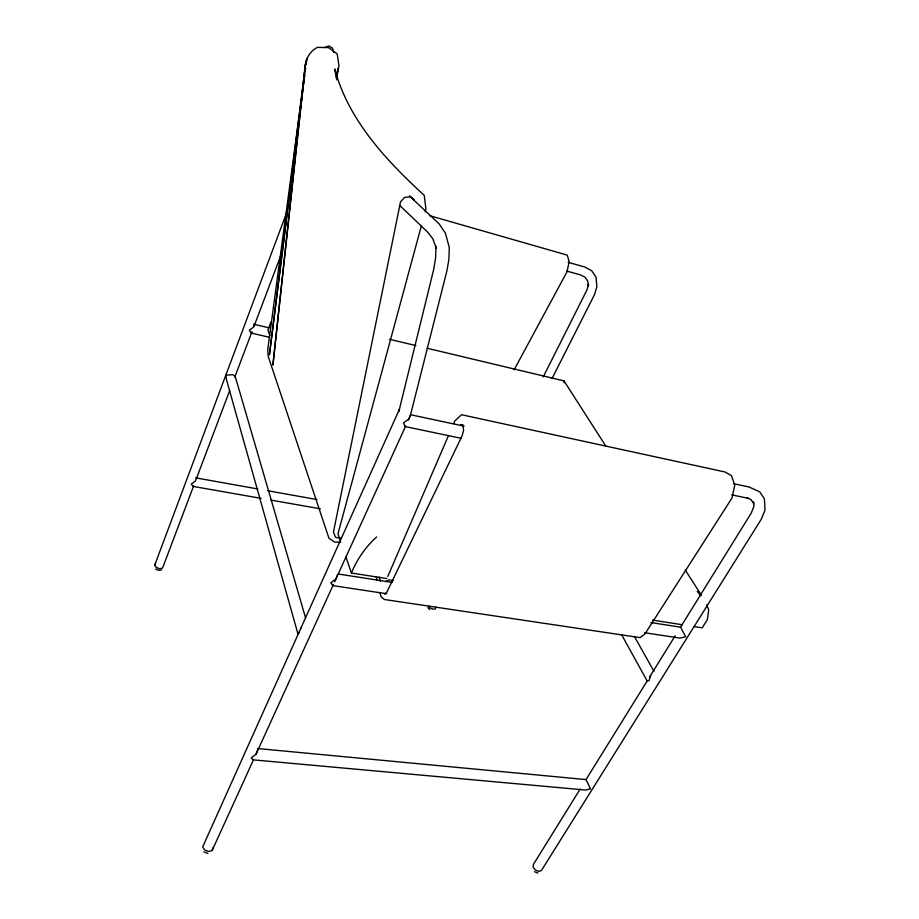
<?xml version="1.0" encoding="UTF-8"?>
<svg xmlns="http://www.w3.org/2000/svg" width="919" height="919" viewBox="0 0 919 919"><rect width="100%" height="100%" fill="white"/><g stroke="black" fill="none" stroke-linecap="round" stroke-linejoin="round"><path stroke-width="1.38" d="M435.997 246.326L435.583 258.124L433.665 269.566L398.892 411.31L399.501 409.15L300.72 628.516M336.802 79.873L338.008 68.557L336.779 74.163M386.784 593.754L332.942 585.621L333.069 584.461M302.73 90.177L272.897 365.119L304.58 70.901C304.832 61.159 308.244 52.211 317.377 47.386L328.439 47.547L337.17 53.888L338.985 65.743L336.825 75.553M303.04 87.328L305.522 64.525L269.428 354.814L290.898 184.662M291.254 181.824L291.794 177.574M292.15 174.736L292.69 170.486M293.046 167.649L293.586 163.398M293.942 160.561L294.482 156.299M294.838 153.473L295.378 149.211M295.907 144.961L296.446 140.71M296.803 137.873L297.342 133.623M297.699 130.785L298.238 126.523M298.595 123.686L299.134 119.436M299.491 116.598L300.019 112.348M300.387 109.51L300.915 105.26M301.455 101.01L301.811 98.172M302.351 93.91L302.891 89.66M303.247 86.823L303.775 82.572M304.143 79.735L304.671 75.484M305.211 71.234L305.567 68.397M306.107 64.135L306.82 58.471L306.061 64.146M304.729 74.094L267.728 349.748L268.164 356.25L328.968 538.281L334.78 542.141L340.398 542.084M305.108 71.257L305.487 68.408M435.744 607.16L435.457 608.849L433.251 609.24L430.437 608.102L428.656 606.103M300.95 628.045L298.078 634.42L226.579 380.018L225.81 375.205L232.507 374.688L235.034 375.802L234.793 377.123L252.001 331.633M410.793 413.86L446.933 270.68L448.886 259.296L449.299 247.533L445.382 233.116L439.236 223.96L409.954 196.436M338.238 532.79L421.419 225.603M425.164 211.772L425.911 209.004L424.256 195.368C386.371 160.618 348.152 119.952 334.803 68.959L336.285 78.448M650.606 675.454L649.044 680.634L647.183 680.979L586.115 779.415M298.951 632.433L202.685 846.904L204.742 850.041L208.659 851.522L212.14 850.489L213.128 847.548M337.376 575.018L335.998 578.924L330.806 582.818L332.942 585.621M410.196 415.193L408.863 418.961L403.407 422.981L405.371 426.623L461.395 438.34M257.584 748.525L586.035 779.588L590.515 788.916L585.426 790.018L253.449 759.875L251.197 757.911L256.056 754.166L257.504 750.168M229.739 390.472L196.39 478.627L195.138 481.326L191.255 484.106L193.197 486.427L193.656 485.841L163.157 566.518L162.261 568.275L159.401 568.643L156.253 567.379L154.668 565.254L286.487 213.116M254.023 326.279L280.341 256.7M271.071 321.788L267.923 329.978L269.784 335.401M387.761 576.489L448.518 435.503M453.618 423.648L454.756 421.005L461.51 414.722L725.034 471.987L731.524 475.732L734.752 485.106L732.041 497.949L644.943 633.938L640.141 637.637L384.303 599.487L380.994 596.638L379.984 592.468M212.14 850.489L253.449 759.875M256.056 754.166L333.436 584.45M334.631 581.842L405.474 426.485M408.45 419.96L410.23 416.043M386.796 578.556L351.437 573.031C356.997 559.28 365.647 546.92 376.652 536.983M254.632 324.717L253.403 327.302L249.313 330.151L251.22 333.08L269.37 337.239M543.255 376.882L586.919 289.967L588.528 284.362L588.39 286.039L587.746 281.145L585.047 277.251L580.716 274.953L566.874 271.116M551.986 378.628L594.57 294.482L596.868 286.636L595.983 277.044L591.675 270.714L584.679 266.969L568.126 262.317M154.668 565.254L155.587 563.508M514.077 369.909L567.046 271.714L569.148 261.605L567.287 255.137L429.851 215.724M580.084 789.145L533.319 864.572L533.192 867.249L535.536 870.086L538.959 871.419L541.452 870.454L761.323 519.155L764.953 510.206L764.608 501.854L764.309 498.672L759.726 491.814L748.928 486.967L733.5 483.67M649.48 677.223L675.12 635.856M680.405 627.344L751.305 512.974L753.844 506.587L753.614 501.82M324.487 47.639L328.945 45.95L332.517 48.167L333.654 52.36M384.785 594.202L387.025 591.813L462.154 435.709L463.578 430.299L462.969 425.704L460.695 424.612L463.509 425.21M385.704 581.601L389.024 579.878L393.263 580.532M161.629 569.952L158.769 570.32L155.621 569.068M644.656 632.743L680.083 638.096L685.643 636.752L680.565 627.172L650.882 622.565M652.697 620.118L682.392 624.759M693.707 626.528L702.196 627.849L707.32 619.716L708.744 609.917L706.596 604.955M338.422 574.042L392.137 582.382M340.926 538.224L335.515 537.328L333.459 531.986L400.546 201.766L404.624 197.436L410.402 196.827L414.458 200.262L409.426 195.816M193.197 486.427L261.053 498.362M270.956 500.108L320.421 508.816M195.713 477.857L257.814 488.965M267.693 490.735L317.078 499.568M731.731 494.859L748.537 498.374M410.747 414.768L464.072 426.152M253.69 324.258L269.037 327.819M389.426 339.283L415.893 345.567M427.036 348.221L563.99 380.88L605.667 445.887M203.903 851.879L207.82 853.372M534.513 871.729L537.937 873.05M747.158 497.868L750.949 499.591L753.833 503.807M399.742 205.454L427.68 232.151L432.906 238.94L436.226 248.119M427.898 607.608L429.678 609.607M697.199 591.411L700.818 595.696M685.16 569.883L701.358 595.167M634.374 636.453L653.995 671.318M621.485 634.512L647.183 680.979M337.905 533.652L340.708 541.796M345.843 556.73L351.437 573.031M235.034 375.802L305.648 618.096M379.202 577.086L380.213 581.233M376.285 577.178L376.962 579.958M405.268 426.002L405.371 426.623M563.99 380.88L564.128 382.844"/></g></svg>
